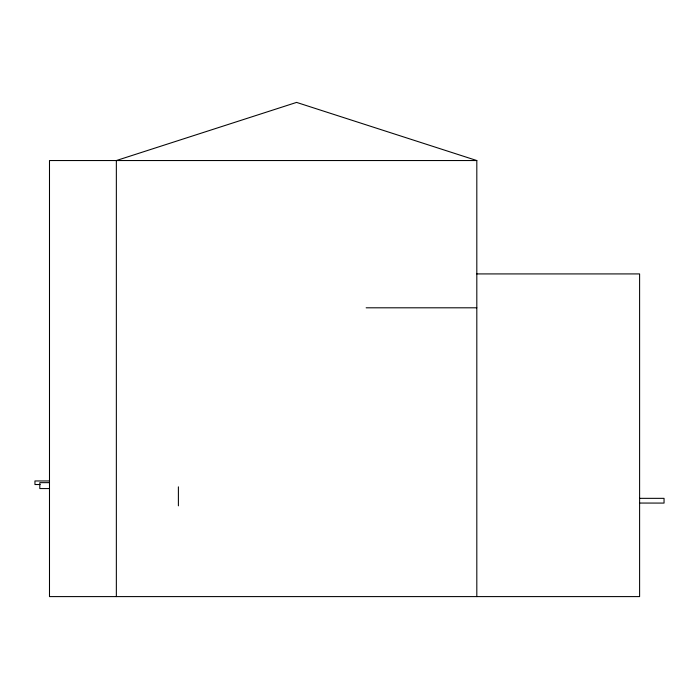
<?xml version="1.0" encoding="UTF-8"?>
<svg xmlns="http://www.w3.org/2000/svg" width="699" height="699" viewBox="0 0 699 699"><rect width="100%" height="100%" fill="white"/><g stroke="black" fill="none" stroke-linecap="round" stroke-linejoin="round"><path stroke-width="1.05" d="M476.814 596.596L476.814 160.543L49.489 160.543L49.489 596.596L639.602 596.596L639.602 273.921L476.814 273.921M366.154 307.805L476.814 307.805M49.489 480.956L34.95 480.956L34.95 484.529L40.14 484.529M49.489 482.651L39.808 482.651L39.808 488.566L49.489 488.566M639.602 498.343L664.05 498.343L664.05 503.079L639.602 503.053M476.814 160.543L296.577 102.404L116.349 160.543L116.349 596.596M178.394 486.845L178.394 505.831"/></g></svg>
